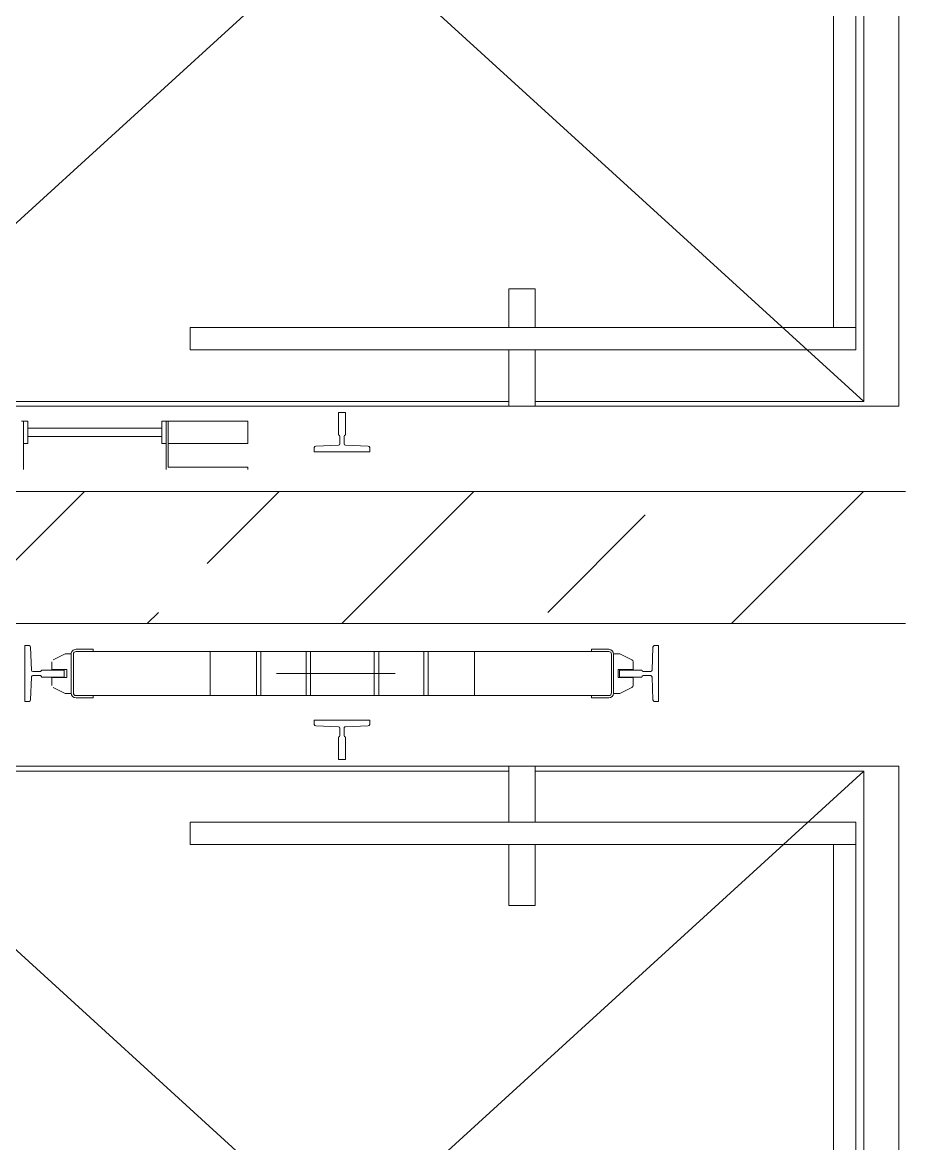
# Model space of a CAD drawing. Header units: metres. Extents: x -201 to 705, y -63 to 42.
# Drawn here: x -67.756 to -65.75, y -9.831 to -7.285 of the extents above; entities that cross this region are included whole.
import ezdxf

# ---------------------------------------------------------------- set-up
doc = ezdxf.new("R2010")
doc.units = ezdxf.units.M
doc.layers.add('A_HATCH', color=7, linetype='Continuous', lineweight=9)
doc.layers.add('A_MECANIC', color=7, linetype='Continuous', lineweight=9)

# ---------------------------------------------------------------- blocks, each defined once
blk = doc.blocks.new('IC-TKN-M7-S22-000-10-A1-32-K-T-6C-200_rvt-1-_1_13_4_13_ PERON KATI _FFL__ANAHTAR PLAN')
at = {"layer": 'A_HATCH', "true_color": 0x787878}
h = blk.add_hatch(dxfattribs=at)
h.set_pattern_fill('FP_3', color=8, style=0, pattern_type=2)
h.set_pattern_definition([(45, (0, 0), (-0.442274, 0.442274), []), (45, (0.4423, 0), (-0.442274, 0.442274), [0.31274, -0.15637])])
h.paths.add_polyline_path([(-68.55, -8.65), (-65.75, -8.65), (-65.75, -8.35), (-68.55, -8.35), (-68.55, -8.5)])
blk = doc.blocks.new('D1010_10_Asansör - D1010_10_Yolcu Asansörü Tek Yön 2-3866414-_1_13_4_13_ PERON KATI _FFL__ANAHTAR PLAN')
at = {"layer": 'A_MECANIC'}
for p, q in [((-1.1461, -0.1), (-1.1461, -2.9)), ((-1.1461, -2.9), (-1.1461, -0.1)), ((1.5539, -2.9), (1.5539, -0.1)), ((1.5539, -0.1), (1.5539, -2.9)), ((-0.9521, -1.9989), (-0.9521, -0.275)), ((1.2304, -0.275), (1.2304, -1.9989)), ((-0.9421, -1.9989), (-0.9421, -0.435)), ((-0.9421, -2.805), (1.2184, -0.435)), ((1.2184, -2.805), (-0.9421, -0.435)), ((1.2184, -0.435), (1.2184, -1.9989)), ((-1.0961, -0.8967), (-1.0374, -0.8967)), ((-1.0374, -0.8967), (-0.9866, -0.8967)), ((-1.0374, -0.9063), (-1.0374, -0.8967)), ((-0.9866, -0.9063), (-1.0374, -0.9063)), ((-1.0215, -0.9063), (-1.0215, -1.2111)), ((-1.0025, -1.2111), (-1.0025, -0.9063)), ((-0.9866, -0.8967), (-0.9866, -0.8919)), ((-0.9866, -0.8967), (-0.9866, -0.9063)), ((1.3769, -0.9001), (1.3769, -0.9097)), ((1.5039, -0.9001), (1.3769, -0.9001)), ((1.3807, -0.9128), (1.4325, -0.9148)), ((1.4484, -0.9148), (1.5002, -0.9128)), ((1.5039, -0.9097), (1.5039, -0.9001)), ((1.4325, -0.9382), (1.4325, -0.989)), ((1.4357, -0.9179), (1.4357, -0.935)), ((1.4452, -0.9352), (1.4452, -0.9179)), ((1.4484, -0.989), (1.4484, -0.9383)), ((1.409, -0.9638), (1.3954, -0.991)), ((1.4135, -0.961), (1.4314, -0.961)), ((1.4314, -0.961), (1.4314, -0.9951)), ((1.4494, -0.961), (1.4673, -0.961)), ((1.4494, -0.9951), (1.4494, -0.961)), ((1.4718, -0.9638), (1.4854, -0.991)), ((1.3954, -0.991), (1.3954, -1.005)), ((1.4325, -0.989), (1.4484, -0.989)), ((1.4854, -0.991), (1.4854, -1.005)), ((1.3854, -1.016), (1.3854, -1.055)), ((1.3904, -2.187), (1.3904, -1.016)), ((1.4844, -1.005), (1.3964, -1.005)), ((1.3964, -1.01), (1.4844, -1.01)), ((1.4314, -0.9951), (1.4494, -0.9951)), ((1.4904, -2.187), (1.4904, -1.016)), ((1.4954, -1.055), (1.4954, -1.016)), ((1.3854, -1.055), (1.3904, -1.055)), ((1.4904, -1.055), (1.4954, -1.055)), ((-1.0374, -1.2208), (-1.0961, -1.2208)), ((-1.0374, -1.2111), (-1.0374, -1.2208)), ((-0.9866, -1.2111), (-1.0374, -1.2111)), ((-0.9866, -1.2208), (-1.0374, -1.2208)), ((-0.9866, -1.2208), (-0.9866, -1.2111)), ((-0.9866, -1.2256), (-0.9866, -1.2208)), ((-1.0913, -1.2256), (-0.9866, -1.2256)), ((-1.0913, -1.4065), (-1.0913, -1.2256)), ((-1.0374, -1.4065), (-1.0374, -1.2256)), ((-0.9866, -1.2256), (-0.9866, -1.4065)), ((-0.774, -1.2749), (-0.8248, -1.2749)), ((-0.8248, -1.2749), (-0.8248, -2.7869)), ((-0.774, -2.7869), (-0.774, -1.2749)), ((1.0523, -1.2749), (1.0523, -2.7869)), ((1.1031, -1.2749), (1.0523, -1.2749)), ((1.1031, -2.7869), (1.1031, -1.2749)), ((1.4904, -1.321), (1.3904, -1.321)), ((-1.0961, -1.4065), (-1.0913, -1.4065)), ((-0.9866, -1.4065), (-1.0374, -1.4065)), ((1.4899, -1.426), (1.3909, -1.426)), ((1.3909, -1.436), (1.4899, -1.436)), ((1.4404, -1.741), (1.4404, -1.471)), ((1.4899, -1.5385), (1.3909, -1.5385)), ((1.3909, -1.5485), (1.4899, -1.5485)), ((-1.056, -1.5565), (-1.056, -1.6835)), ((-1.0464, -1.5565), (-1.056, -1.5565)), ((-1.0413, -1.6121), (-1.0433, -1.5603)), ((1.3216, -1.5603), (1.3196, -1.6121)), ((1.3343, -1.5565), (1.3247, -1.5565)), ((1.3343, -1.6835), (1.3343, -1.5565)), ((-1.0433, -1.6797), (-1.0413, -1.6279)), ((-1.0211, -1.6152), (-1.0382, -1.6152)), ((-1.0382, -1.6248), (-1.0209, -1.6248)), ((-0.9671, -1.6121), (-1.0179, -1.6121)), ((-1.0178, -1.6279), (-0.9671, -1.6279)), ((-0.9671, -1.6279), (-0.9671, -1.6121)), ((1.2454, -1.6121), (1.2454, -1.6279)), ((1.2962, -1.6121), (1.2454, -1.6121)), ((1.2454, -1.6279), (1.2961, -1.6279)), ((1.2993, -1.6248), (1.3165, -1.6248)), ((1.3165, -1.6152), (1.2994, -1.6152)), ((1.3196, -1.6279), (1.3216, -1.6797)), ((-1.056, -1.6835), (-1.0464, -1.6835)), ((1.3247, -1.6835), (1.3343, -1.6835)), ((1.4899, -1.6935), (1.3909, -1.6935)), ((1.3909, -1.7035), (1.4899, -1.7035)), ((1.4899, -1.806), (1.3909, -1.806)), ((1.3909, -1.816), (1.4899, -1.816)), ((1.3904, -1.921), (1.4904, -1.921)), ((-0.9521, -1.9989), (-0.9521, -2.0589)), ((-0.8248, -1.9989), (-0.9521, -1.9989)), ((-0.6861, -1.9989), (-0.774, -1.9989)), ((-0.6861, -2.0589), (-0.6861, -1.9989)), ((0.9139, -1.9989), (0.9139, -2.0589)), ((1.0523, -1.9989), (0.9139, -1.9989)), ((1.2304, -1.9989), (1.1031, -1.9989)), ((1.2304, -2.0589), (1.2304, -1.9989)), ((-0.9521, -2.885), (-0.9521, -2.0589)), ((-0.9521, -2.0589), (-0.8248, -2.0589)), ((-0.9421, -2.805), (-0.9421, -2.0589)), ((-0.774, -2.0589), (-0.6861, -2.0589)), ((0.9139, -2.0589), (1.0523, -2.0589)), ((1.1031, -2.0589), (1.2304, -2.0589)), ((1.2184, -2.0589), (1.2184, -2.805)), ((1.2304, -2.885), (1.2304, -2.0589)), ((1.3854, -2.187), (1.3854, -2.226)), ((1.3904, -2.187), (1.3854, -2.187)), ((1.3904, -2.226), (1.3904, -2.187)), ((1.4954, -2.187), (1.4904, -2.187)), ((1.4904, -2.187), (1.4904, -2.226)), ((1.4954, -2.226), (1.4954, -2.187)), ((1.3954, -2.251), (1.3954, -2.237)), ((1.4844, -2.232), (1.3964, -2.232)), ((1.3964, -2.237), (1.4844, -2.237)), ((1.4854, -2.251), (1.4854, -2.237)), ((1.409, -2.2782), (1.3954, -2.251)), ((1.4314, -2.2469), (1.4314, -2.281)), ((1.4494, -2.2469), (1.4314, -2.2469)), ((1.4325, -2.25), (1.4325, -2.3008)), ((1.4484, -2.25), (1.4325, -2.25)), ((1.4484, -2.3007), (1.4484, -2.25)), ((1.4494, -2.281), (1.4494, -2.2469)), ((1.4718, -2.2782), (1.4854, -2.251)), ((1.4314, -2.281), (1.4135, -2.281)), ((1.4673, -2.281), (1.4494, -2.281)), ((1.4357, -2.304), (1.4357, -2.3211)), ((1.4452, -2.3211), (1.4452, -2.3038)), ((1.3769, -2.3293), (1.3769, -2.3389)), ((1.3769, -2.3389), (1.5039, -2.3389)), ((1.4325, -2.3242), (1.3807, -2.3262)), ((1.5002, -2.3262), (1.4484, -2.3242)), ((1.5039, -2.3389), (1.5039, -2.3293)), ((1.0523, -2.7361), (-0.774, -2.7361)), ((-0.774, -2.7361), (-0.774, -2.7869)), ((1.0523, -2.7869), (1.0523, -2.7361)), ((-0.8248, -2.7869), (-0.774, -2.7869)), ((-0.774, -2.7869), (1.0523, -2.7869)), ((1.0523, -2.7869), (1.1031, -2.7869)), ((-0.4361, -2.805), (-0.9421, -2.805)), ((0.6309, -2.805), (-0.4361, -2.805)), ((1.2184, -2.805), (0.6309, -2.805)), ((-0.9521, -2.885), (1.2304, -2.885)), ((-0.4361, -2.885), (-0.9521, -2.885)), ((1.2304, -2.885), (0.6309, -2.885))]:
    blk.add_line(p, q, dxfattribs=at)
for centre, radius, start, end in [((1.3816, -0.9079), 0.005, 201, 259.5356), ((1.4325, -0.9179), 0.00313, 0, 90), ((1.4484, -0.9179), 0.00313, 90, 180), ((1.4992, -0.9079), 0.005, 280.4644, 339), ((1.4309, -0.9334), 0.00502, 288.4495, 341.5318), ((1.4504, -0.9332), 0.00551, 201.2956, 248.7044), ((1.3964, -1.016), 0.011, 90, 180), ((1.3964, -1.016), 0.006, 90, 180), ((1.4844, -1.016), 0.011, 0, 90), ((1.4844, -1.016), 0.006, 0, 90), ((-1.0482, -1.5612), 0.005, 10.4644, 69), ((1.3265, -1.5612), 0.005, 111, 169.5356), ((-1.0382, -1.6121), 0.00313, 180, 270), ((-1.0382, -1.6279), 0.00313, 90, 180), ((-1.0227, -1.6105), 0.00502, 288.4682, 341.5505), ((-1.0229, -1.6299), 0.00551, 21.2956, 68.7044), ((1.3013, -1.6299), 0.00551, 111.2956, 158.7044), ((1.301, -1.6105), 0.00502, 198.4495, 251.5318), ((1.3165, -1.6121), 0.00313, 270, 0), ((1.3165, -1.6279), 0.00313, 0, 90), ((-1.0482, -1.6788), 0.005, 291, 349.5356), ((1.3265, -1.6788), 0.005, 190.4644, 249), ((1.3964, -2.226), 0.011, 180, 264.7841), ((1.3964, -2.226), 0.006, 180, 270), ((1.4844, -2.226), 0.011, 270, 0), ((1.4844, -2.226), 0.006, 270, 0), ((1.4135, -2.276), 0.005, 206.5651, 270), ((1.4673, -2.276), 0.005, 270, 333.4349), ((1.4309, -2.3056), 0.00502, 18.4682, 71.5505), ((1.4504, -2.3058), 0.00551, 111.2956, 158.7044), ((1.3816, -2.3311), 0.005, 100.4644, 159), ((1.4325, -2.3211), 0.00313, 270, 360), ((1.4484, -2.3211), 0.00313, 180, 270), ((1.4992, -2.3311), 0.005, 21, 79.5356)]:
    blk.add_arc(centre, radius, start, end, dxfattribs=at)

msp = doc.modelspace()

# ---------------------------------------------------------------- block references
at = {"lineweight": 5}
msp.add_blockref('IC-TKN-M7-S22-000-10-A1-32-K-T-6C-200_rvt-1-_1_13_4_13_ PERON KATI _FFL__ANAHTAR PLAN', (0, 0), dxfattribs=at)
at = {"layer": 'A_MECANIC', "rotation": 89.99999999999991}
for p in [(-68.65, -7.2039), (-68.65, -10.2039)]:
    msp.add_blockref('D1010_10_Asansör - D1010_10_Yolcu Asansörü Tek Yön 2-3866414-_1_13_4_13_ PERON KATI _FFL__ANAHTAR PLAN', p, dxfattribs=at)

doc.saveas('drawing.dxf')
